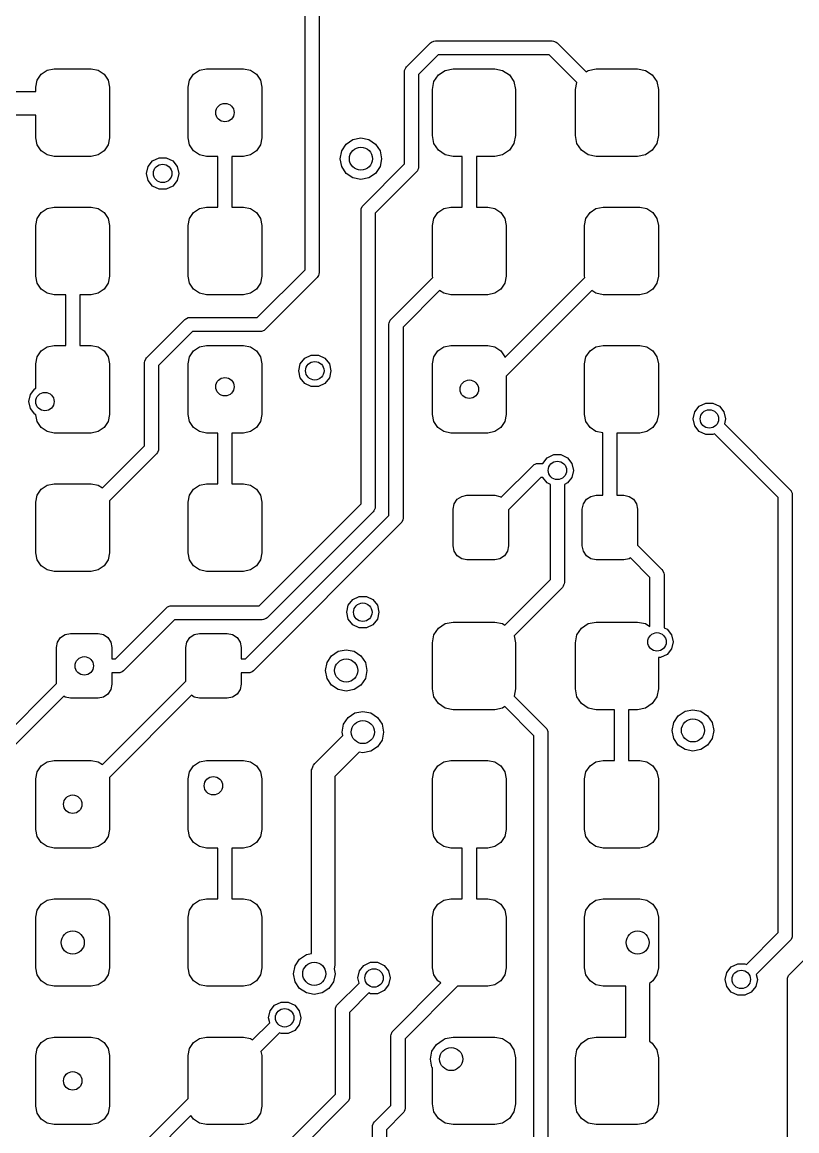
# Model space of a CAD drawing. Extents: x 0.05 to 3.89, y 0.04 to 4.21.
# Drawn here: x 2.7648 to 3.0955, y 1.2109 to 1.6843 of the extents above; entities that cross this region are included whole.
import ezdxf

# ---------------------------------------------------------------- set-up
doc = ezdxf.new("R2010")
doc.units = 0
doc.header["$MEASUREMENT"] = 0
doc.layers.add('BLACK', color=7, linetype='CONTINUOUS')

msp = doc.modelspace()

# ---------------------------------------------------------------- linework, layer by layer
at = {"layer": 'BLACK', "linetype": 'CONTINUOUS'}
for p, q in [((2.88558, 1.57857), (2.88558, 1.76691)), ((2.89158, 1.76859), (2.89158, 1.57733)), ((2.93909, 1.6754), (2.93955, 1.67577)), ((2.93955, 1.67577), (2.94063, 1.67622)), ((2.94063, 1.67622), (2.94122, 1.67628)), ((2.94122, 1.67628), (2.99109, 1.67628)), ((2.99109, 1.67628), (2.99168, 1.67622)), ((2.99168, 1.67622), (2.99276, 1.67577)), ((2.99276, 1.67577), (2.99322, 1.6754)), ((2.92893, 1.66524), (2.93909, 1.6754)), ((2.99322, 1.6754), (3.00553, 1.66308)), ((2.94246, 1.67028), (2.93406, 1.66187)), ((2.98985, 1.67028), (2.94246, 1.67028)), ((3.00159, 1.65854), (2.98985, 1.67028)), ((2.77127, 1.65951), (2.77298, 1.66206)), ((2.77298, 1.66206), (2.77553, 1.66377)), ((2.77553, 1.66377), (2.77854, 1.66437)), ((2.77854, 1.66437), (2.79429, 1.66437)), ((2.79429, 1.66437), (2.7973, 1.66377)), ((2.7973, 1.66377), (2.79986, 1.66206)), ((2.79986, 1.66206), (2.80157, 1.65951)), ((2.83623, 1.65951), (2.83794, 1.66206)), ((2.83794, 1.66206), (2.84049, 1.66377)), ((2.84049, 1.66377), (2.8435, 1.66437)), ((2.8435, 1.66437), (2.85925, 1.66437)), ((2.85925, 1.66437), (2.86227, 1.66377)), ((2.86227, 1.66377), (2.86482, 1.66206)), ((2.86482, 1.66206), (2.86653, 1.65951)), ((2.92806, 1.66312), (2.92811, 1.6637)), ((2.92806, 1.62373), (2.92806, 1.66312)), ((2.92811, 1.6637), (2.92856, 1.66478)), ((2.92856, 1.66478), (2.92893, 1.66524)), ((2.93406, 1.66187), (2.93406, 1.62249)), ((2.94063, 1.6589), (2.94256, 1.66178)), ((2.94256, 1.66178), (2.94543, 1.6637)), ((2.94543, 1.6637), (2.94882, 1.66437)), ((2.94882, 1.66437), (2.96654, 1.66437)), ((2.96654, 1.66437), (2.96993, 1.6637)), ((2.96993, 1.6637), (2.9728, 1.66178)), ((2.9728, 1.66178), (2.97472, 1.6589)), ((3.00553, 1.66308), (3.00645, 1.6637)), ((3.00645, 1.6637), (3.00984, 1.66437)), ((3.00984, 1.66437), (3.02756, 1.66437)), ((3.02756, 1.66437), (3.03095, 1.6637)), ((3.03095, 1.6637), (3.03382, 1.66178)), ((3.03382, 1.66178), (3.03574, 1.6589)), ((2.77067, 1.6565), (2.77127, 1.65951)), ((2.80157, 1.65951), (2.80217, 1.6565)), ((2.83563, 1.6565), (2.83623, 1.65951)), ((2.86653, 1.65951), (2.86713, 1.6565)), ((2.93996, 1.65551), (2.94063, 1.6589)), ((2.97472, 1.6589), (2.97539, 1.65551)), ((3.00098, 1.65551), (3.00159, 1.65854)), ((3.03574, 1.6589), (3.03642, 1.65551)), ((2.73939, 1.65461), (2.77067, 1.65461)), ((2.77067, 1.65461), (2.77067, 1.6565)), ((2.80217, 1.6565), (2.80217, 1.63484)), ((2.83563, 1.63484), (2.83563, 1.6565)), ((2.86713, 1.6565), (2.86713, 1.63484)), ((2.93996, 1.63583), (2.93996, 1.65551)), ((2.97539, 1.65551), (2.97539, 1.63583)), ((3.00098, 1.63583), (3.00098, 1.65551)), ((3.03642, 1.65551), (3.03642, 1.63583)), ((2.77067, 1.64461), (2.73939, 1.64461)), ((2.77067, 1.63484), (2.77067, 1.64461)), ((2.77127, 1.63183), (2.77067, 1.63484)), ((2.80217, 1.63484), (2.80157, 1.63183)), ((2.83623, 1.63183), (2.83563, 1.63484)), ((2.86713, 1.63484), (2.86653, 1.63183)), ((2.90316, 1.63225), (2.90604, 1.63417)), ((2.90604, 1.63417), (2.90943, 1.63484)), ((2.90943, 1.63484), (2.91282, 1.63417)), ((2.91282, 1.63417), (2.91569, 1.63225)), ((2.94063, 1.63244), (2.93996, 1.63583)), ((2.97539, 1.63583), (2.97472, 1.63244)), ((3.00166, 1.63244), (3.00098, 1.63583)), ((3.03642, 1.63583), (3.03574, 1.63244)), ((2.77298, 1.62927), (2.77127, 1.63183)), ((2.77553, 1.62757), (2.77298, 1.62927)), ((2.79986, 1.62927), (2.7973, 1.62757)), ((2.80157, 1.63183), (2.79986, 1.62927)), ((2.83794, 1.62927), (2.83623, 1.63183)), ((2.84049, 1.62757), (2.83794, 1.62927)), ((2.86482, 1.62927), (2.86227, 1.62757)), ((2.86653, 1.63183), (2.86482, 1.62927)), ((2.90057, 1.62598), (2.90124, 1.62937)), ((2.90124, 1.62937), (2.90316, 1.63225)), ((2.91569, 1.63225), (2.91761, 1.62937)), ((2.91761, 1.62937), (2.91829, 1.62598)), ((2.94256, 1.62956), (2.94063, 1.63244)), ((2.94543, 1.62764), (2.94256, 1.62956)), ((2.9728, 1.62956), (2.96993, 1.62764)), ((2.97472, 1.63244), (2.9728, 1.62956)), ((3.00358, 1.62956), (3.00166, 1.63244)), ((3.00645, 1.62764), (3.00358, 1.62956)), ((3.03382, 1.62956), (3.03095, 1.62764)), ((3.03574, 1.63244), (3.03382, 1.62956)), ((2.77854, 1.62697), (2.77553, 1.62757)), ((2.79429, 1.62697), (2.77854, 1.62697)), ((2.7973, 1.62757), (2.79429, 1.62697)), ((2.8186, 1.62267), (2.82051, 1.62507)), ((2.82051, 1.62507), (2.82327, 1.6264)), ((2.82327, 1.6264), (2.82634, 1.6264)), ((2.82634, 1.6264), (2.8291, 1.62507)), ((2.8291, 1.62507), (2.83101, 1.62267)), ((2.8435, 1.62697), (2.84049, 1.62757)), ((2.84838, 1.62697), (2.8435, 1.62697)), ((2.84838, 1.60531), (2.84838, 1.62697)), ((2.85925, 1.62697), (2.85438, 1.62697)), ((2.85438, 1.62697), (2.85438, 1.60531)), ((2.86227, 1.62757), (2.85925, 1.62697)), ((2.90124, 1.62259), (2.90057, 1.62598)), ((2.91038, 1.60606), (2.92806, 1.62373)), ((2.91829, 1.62598), (2.91761, 1.62259)), ((2.94882, 1.62697), (2.94543, 1.62764)), ((2.95271, 1.62697), (2.94882, 1.62697)), ((2.95271, 1.60531), (2.95271, 1.62697)), ((2.96654, 1.62697), (2.95871, 1.62697)), ((2.95871, 1.62697), (2.95871, 1.60531)), ((2.96993, 1.62764), (2.96654, 1.62697)), ((3.00984, 1.62697), (3.00645, 1.62764)), ((3.02756, 1.62697), (3.00984, 1.62697)), ((3.03095, 1.62764), (3.02756, 1.62697)), ((2.81791, 1.61969), (2.8186, 1.62267)), ((2.8186, 1.6167), (2.81791, 1.61969)), ((2.83101, 1.62267), (2.83169, 1.61969)), ((2.83169, 1.61969), (2.83101, 1.6167)), ((2.90316, 1.61972), (2.90124, 1.62259)), ((2.90604, 1.6178), (2.90316, 1.61972)), ((2.91569, 1.61972), (2.91282, 1.6178)), ((2.93318, 1.62037), (2.9155, 1.6027)), ((2.91761, 1.62259), (2.91569, 1.61972)), ((2.93355, 1.62082), (2.93318, 1.62037)), ((2.93375, 1.6213), (2.93355, 1.62082)), ((2.934, 1.62191), (2.93375, 1.6213)), ((2.93406, 1.62249), (2.934, 1.62191)), ((2.82051, 1.6143), (2.8186, 1.6167)), ((2.82327, 1.61297), (2.82051, 1.6143)), ((2.8291, 1.6143), (2.82634, 1.61297)), ((2.83101, 1.6167), (2.8291, 1.6143)), ((2.90943, 1.61713), (2.90604, 1.6178)), ((2.91282, 1.6178), (2.90943, 1.61713)), ((2.82634, 1.61297), (2.82327, 1.61297)), ((2.77298, 1.60301), (2.77553, 1.60472)), ((2.77553, 1.60472), (2.77854, 1.60531)), ((2.77854, 1.60531), (2.79429, 1.60531)), ((2.79429, 1.60531), (2.7973, 1.60472)), ((2.7973, 1.60472), (2.79986, 1.60301)), ((2.83794, 1.60301), (2.84049, 1.60472)), ((2.84049, 1.60472), (2.8435, 1.60531)), ((2.8435, 1.60531), (2.84838, 1.60531)), ((2.85438, 1.60531), (2.85925, 1.60531)), ((2.85925, 1.60531), (2.86227, 1.60472)), ((2.86227, 1.60472), (2.86482, 1.60301)), ((2.90956, 1.60452), (2.91001, 1.60561)), ((2.91001, 1.60561), (2.91038, 1.60606)), ((2.94227, 1.60301), (2.94482, 1.60472)), ((2.94482, 1.60472), (2.94783, 1.60531)), ((2.94783, 1.60531), (2.95271, 1.60531)), ((2.95871, 1.60531), (2.96358, 1.60531)), ((2.96358, 1.60531), (2.9666, 1.60472)), ((2.9666, 1.60472), (2.96915, 1.60301)), ((3.00723, 1.60301), (3.00978, 1.60472)), ((3.00978, 1.60472), (3.0128, 1.60531)), ((3.0128, 1.60531), (3.02854, 1.60531)), ((3.02854, 1.60531), (3.03156, 1.60472)), ((3.03156, 1.60472), (3.03411, 1.60301)), ((2.77067, 1.59744), (2.77127, 1.60045)), ((2.77127, 1.60045), (2.77298, 1.60301)), ((2.79986, 1.60301), (2.80157, 1.60045)), ((2.80157, 1.60045), (2.80217, 1.59744)), ((2.83563, 1.59744), (2.83623, 1.60045)), ((2.83623, 1.60045), (2.83794, 1.60301)), ((2.86482, 1.60301), (2.86653, 1.60045)), ((2.86653, 1.60045), (2.86713, 1.59744)), ((2.9095, 1.60394), (2.90956, 1.60452)), ((2.9095, 1.47862), (2.9095, 1.60394)), ((2.9155, 1.6027), (2.9155, 1.47737)), ((2.93996, 1.59744), (2.94056, 1.60045)), ((2.94056, 1.60045), (2.94227, 1.60301)), ((2.96915, 1.60301), (2.97086, 1.60045)), ((2.97086, 1.60045), (2.97146, 1.59744)), ((3.00492, 1.59744), (3.00552, 1.60045)), ((3.00552, 1.60045), (3.00723, 1.60301)), ((3.03411, 1.60301), (3.03582, 1.60045)), ((3.03582, 1.60045), (3.03642, 1.59744)), ((2.77067, 1.57579), (2.77067, 1.59744)), ((2.80217, 1.59744), (2.80217, 1.57579)), ((2.83563, 1.57579), (2.83563, 1.59744)), ((2.86713, 1.59744), (2.86713, 1.57579)), ((2.93996, 1.57579), (2.93996, 1.59744)), ((2.97146, 1.59744), (2.97146, 1.57579)), ((3.00492, 1.57579), (3.00492, 1.59744)), ((3.03642, 1.59744), (3.03642, 1.57579)), ((2.86518, 1.55817), (2.88558, 1.57857)), ((2.89153, 1.57674), (2.89127, 1.57614)), ((2.89158, 1.57733), (2.89153, 1.57674)), ((2.77127, 1.57277), (2.77067, 1.57579)), ((2.77298, 1.57022), (2.77127, 1.57277)), ((2.80157, 1.57277), (2.79986, 1.57022)), ((2.80217, 1.57579), (2.80157, 1.57277)), ((2.83623, 1.57277), (2.83563, 1.57579)), ((2.83794, 1.57022), (2.83623, 1.57277)), ((2.86653, 1.57277), (2.86482, 1.57022)), ((2.86713, 1.57579), (2.86653, 1.57277)), ((2.8907, 1.57521), (2.86854, 1.55304)), ((2.89108, 1.57566), (2.8907, 1.57521)), ((2.89127, 1.57614), (2.89108, 1.57566)), ((2.92229, 1.55744), (2.94007, 1.57522)), ((2.94007, 1.57522), (2.93996, 1.57579)), ((2.97086, 1.57277), (2.96915, 1.57022)), ((2.97146, 1.57579), (2.97086, 1.57277)), ((2.97092, 1.5411), (3.00503, 1.57522)), ((3.00503, 1.57522), (3.00492, 1.57579)), ((3.03582, 1.57277), (3.03411, 1.57022)), ((3.03642, 1.57579), (3.03582, 1.57277)), ((2.77553, 1.56851), (2.77298, 1.57022)), ((2.77854, 1.56791), (2.77553, 1.56851)), ((2.78342, 1.56791), (2.77854, 1.56791)), ((2.78342, 1.54626), (2.78342, 1.56791)), ((2.79429, 1.56791), (2.78942, 1.56791)), ((2.78942, 1.56791), (2.78942, 1.54626)), ((2.7973, 1.56851), (2.79429, 1.56791)), ((2.79986, 1.57022), (2.7973, 1.56851)), ((2.84049, 1.56851), (2.83794, 1.57022)), ((2.8435, 1.56791), (2.84049, 1.56851)), ((2.85925, 1.56791), (2.8435, 1.56791)), ((2.86227, 1.56851), (2.85925, 1.56791)), ((2.86482, 1.57022), (2.86227, 1.56851)), ((2.94304, 1.5697), (2.92741, 1.55407)), ((2.94482, 1.56851), (2.94304, 1.5697)), ((2.94783, 1.56791), (2.94482, 1.56851)), ((2.96358, 1.56791), (2.94783, 1.56791)), ((2.9666, 1.56851), (2.96358, 1.56791)), ((2.96915, 1.57022), (2.9666, 1.56851)), ((3.008, 1.5697), (2.97146, 1.53316)), ((3.00978, 1.56851), (3.008, 1.5697)), ((3.0128, 1.56791), (3.00978, 1.56851)), ((3.02854, 1.56791), (3.0128, 1.56791)), ((3.03156, 1.56851), (3.02854, 1.56791)), ((3.03411, 1.57022), (3.03156, 1.56851)), ((2.81796, 1.54103), (2.83421, 1.55729)), ((2.83421, 1.55729), (2.83467, 1.55766)), ((2.83467, 1.55766), (2.83503, 1.55781)), ((2.83503, 1.55781), (2.83575, 1.55811)), ((2.83575, 1.55811), (2.83634, 1.55817)), ((2.83634, 1.55817), (2.86518, 1.55817)), ((2.92192, 1.55698), (2.92229, 1.55744)), ((2.86809, 1.55267), (2.86701, 1.55222)), ((2.86854, 1.55304), (2.86809, 1.55267)), ((2.92141, 1.55531), (2.92147, 1.5559)), ((2.92141, 1.47368), (2.92141, 1.55531)), ((2.92147, 1.5559), (2.92192, 1.55698)), ((2.92741, 1.55407), (2.92741, 1.47244)), ((2.83758, 1.55217), (2.82308, 1.53767)), ((2.86642, 1.55217), (2.83758, 1.55217)), ((2.86701, 1.55222), (2.86642, 1.55217)), ((2.77127, 1.5414), (2.77298, 1.54395)), ((2.77298, 1.54395), (2.77553, 1.54566)), ((2.77553, 1.54566), (2.77854, 1.54626)), ((2.77854, 1.54626), (2.78342, 1.54626)), ((2.78942, 1.54626), (2.79429, 1.54626)), ((2.79429, 1.54626), (2.7973, 1.54566)), ((2.7973, 1.54566), (2.79986, 1.54395)), ((2.79986, 1.54395), (2.80157, 1.5414)), ((2.83623, 1.5414), (2.83794, 1.54395)), ((2.83794, 1.54395), (2.84049, 1.54566)), ((2.84049, 1.54566), (2.8435, 1.54626)), ((2.8435, 1.54626), (2.85925, 1.54626)), ((2.85925, 1.54626), (2.86227, 1.54566)), ((2.86227, 1.54566), (2.86482, 1.54395)), ((2.86482, 1.54395), (2.86653, 1.5414)), ((2.94056, 1.5414), (2.94227, 1.54395)), ((2.94227, 1.54395), (2.94482, 1.54566)), ((2.94482, 1.54566), (2.94783, 1.54626)), ((2.94783, 1.54626), (2.96358, 1.54626)), ((2.96358, 1.54626), (2.9666, 1.54566)), ((2.9666, 1.54566), (2.96915, 1.54395)), ((2.96915, 1.54395), (2.97086, 1.5414)), ((3.00552, 1.5414), (3.00723, 1.54395)), ((3.00723, 1.54395), (3.00978, 1.54566)), ((3.00978, 1.54566), (3.0128, 1.54626)), ((3.0128, 1.54626), (3.02854, 1.54626)), ((3.02854, 1.54626), (3.03156, 1.54566)), ((3.03156, 1.54566), (3.03411, 1.54395)), ((3.03411, 1.54395), (3.03582, 1.5414)), ((2.77067, 1.53839), (2.77127, 1.5414)), ((2.77067, 1.52787), (2.77067, 1.53839)), ((2.80157, 1.5414), (2.80217, 1.53839)), ((2.80217, 1.53839), (2.80217, 1.51673)), ((2.81708, 1.53891), (2.81714, 1.53949)), ((2.81708, 1.50341), (2.81708, 1.53891)), ((2.81714, 1.53949), (2.81758, 1.54058)), ((2.81758, 1.54058), (2.81796, 1.54103)), ((2.83563, 1.53839), (2.83623, 1.5414)), ((2.83563, 1.51673), (2.83563, 1.53839)), ((2.86653, 1.5414), (2.86713, 1.53839)), ((2.86713, 1.53839), (2.86713, 1.51673)), ((2.88287, 1.53543), (2.88356, 1.53842)), ((2.88356, 1.53842), (2.88547, 1.54082)), ((2.88547, 1.54082), (2.88823, 1.54215)), ((2.88823, 1.54215), (2.8913, 1.54215)), ((2.8913, 1.54215), (2.89406, 1.54082)), ((2.89406, 1.54082), (2.89597, 1.53842)), ((2.89597, 1.53842), (2.89665, 1.53543)), ((2.93996, 1.53839), (2.94056, 1.5414)), ((2.93996, 1.51673), (2.93996, 1.53839)), ((2.97086, 1.5414), (2.97092, 1.5411)), ((3.00492, 1.53839), (3.00552, 1.5414)), ((3.00492, 1.51673), (3.00492, 1.53839)), ((3.03582, 1.5414), (3.03642, 1.53839)), ((3.03642, 1.53839), (3.03642, 1.51673)), ((2.82308, 1.53767), (2.82308, 1.50217)), ((2.88356, 1.53244), (2.88287, 1.53543)), ((2.89665, 1.53543), (2.89597, 1.53244)), ((2.88547, 1.53005), (2.88356, 1.53244)), ((2.88823, 1.52872), (2.88547, 1.53005)), ((2.89406, 1.53005), (2.8913, 1.52872)), ((2.89597, 1.53244), (2.89406, 1.53005)), ((2.97146, 1.53316), (2.97146, 1.51673)), ((2.76766, 1.52228), (2.76834, 1.52527)), ((2.76834, 1.52527), (2.77025, 1.52767)), ((2.77025, 1.52767), (2.77067, 1.52787)), ((2.8913, 1.52872), (2.88823, 1.52872)), ((2.76834, 1.51929), (2.76766, 1.52228)), ((3.05199, 1.51788), (3.0539, 1.52028)), ((3.0539, 1.52028), (3.05667, 1.52161)), ((3.05667, 1.52161), (3.05973, 1.52161)), ((3.05973, 1.52161), (3.0625, 1.52028)), ((3.0625, 1.52028), (3.06441, 1.51788)), ((2.77025, 1.5169), (2.76834, 1.51929)), ((2.77068, 1.51669), (2.77025, 1.5169)), ((2.77127, 1.51372), (2.77068, 1.51669)), ((2.80217, 1.51673), (2.80157, 1.51372)), ((2.83623, 1.51372), (2.83563, 1.51673)), ((2.86713, 1.51673), (2.86653, 1.51372)), ((2.94056, 1.51372), (2.93996, 1.51673)), ((2.97146, 1.51673), (2.97086, 1.51372)), ((3.00552, 1.51372), (3.00492, 1.51673)), ((3.03642, 1.51673), (3.03582, 1.51372)), ((3.05131, 1.51489), (3.05199, 1.51788)), ((3.05199, 1.5119), (3.05131, 1.51489)), ((3.06441, 1.51788), (3.06509, 1.51489)), ((3.06509, 1.51489), (3.0646, 1.51274)), ((2.77298, 1.51116), (2.77127, 1.51372)), ((2.77553, 1.50946), (2.77298, 1.51116)), ((2.79986, 1.51116), (2.7973, 1.50946)), ((2.80157, 1.51372), (2.79986, 1.51116)), ((2.83794, 1.51116), (2.83623, 1.51372)), ((2.84049, 1.50946), (2.83794, 1.51116)), ((2.86482, 1.51116), (2.86227, 1.50946)), ((2.86653, 1.51372), (2.86482, 1.51116)), ((2.94227, 1.51116), (2.94056, 1.51372)), ((2.94482, 1.50946), (2.94227, 1.51116)), ((2.96915, 1.51116), (2.9666, 1.50946)), ((2.97086, 1.51372), (2.96915, 1.51116)), ((3.00723, 1.51116), (3.00552, 1.51372)), ((3.00978, 1.50946), (3.00723, 1.51116)), ((3.03411, 1.51116), (3.03156, 1.50946)), ((3.03582, 1.51372), (3.03411, 1.51116)), ((3.0539, 1.50951), (3.05199, 1.5119)), ((3.0646, 1.51274), (3.09267, 1.48466)), ((2.77854, 1.50886), (2.77553, 1.50946)), ((2.79429, 1.50886), (2.77854, 1.50886)), ((2.7973, 1.50946), (2.79429, 1.50886)), ((2.8435, 1.50886), (2.84049, 1.50946)), ((2.84838, 1.50886), (2.8435, 1.50886)), ((2.84838, 1.4872), (2.84838, 1.50886)), ((2.85925, 1.50886), (2.85438, 1.50886)), ((2.85438, 1.50886), (2.85438, 1.4872)), ((2.86227, 1.50946), (2.85925, 1.50886)), ((2.94783, 1.50886), (2.94482, 1.50946)), ((2.96358, 1.50886), (2.94783, 1.50886)), ((2.9666, 1.50946), (2.96358, 1.50886)), ((3.01275, 1.50887), (3.00978, 1.50946)), ((3.01275, 1.48228), (3.01275, 1.50887)), ((3.02854, 1.50886), (3.01875, 1.50886)), ((3.01875, 1.50886), (3.01875, 1.48228)), ((3.03156, 1.50946), (3.02854, 1.50886)), ((3.05667, 1.50818), (3.0539, 1.50951)), ((3.05973, 1.50818), (3.05667, 1.50818)), ((3.06037, 1.50848), (3.05973, 1.50818)), ((3.08755, 1.4813), (3.06037, 1.50848)), ((2.79909, 1.48542), (2.81708, 1.50341)), ((2.82257, 1.5005), (2.8222, 1.50004)), ((2.82302, 1.50158), (2.82257, 1.5005)), ((2.82308, 1.50217), (2.82302, 1.50158)), ((2.8222, 1.50004), (2.80205, 1.4799)), ((2.98382, 1.49559), (2.98445, 1.49586)), ((2.98445, 1.49586), (2.98504, 1.49591)), ((2.98504, 1.49591), (2.98711, 1.49591)), ((2.98711, 1.49591), (2.98901, 1.4983)), ((2.98901, 1.4983), (2.99177, 1.49963)), ((2.99177, 1.49963), (2.99484, 1.49963)), ((2.99484, 1.49963), (2.9976, 1.4983)), ((2.9976, 1.4983), (2.99951, 1.4959)), ((2.99951, 1.4959), (3.0002, 1.49291)), ((2.96935, 1.48146), (2.98292, 1.49503)), ((2.98292, 1.49503), (2.98337, 1.49541)), ((2.98337, 1.49541), (2.98382, 1.49559)), ((3.0002, 1.49291), (2.99951, 1.48992)), ((2.77298, 1.4849), (2.77553, 1.48661)), ((2.77553, 1.48661), (2.77854, 1.4872)), ((2.77854, 1.4872), (2.79429, 1.4872)), ((2.79429, 1.4872), (2.7973, 1.48661)), ((2.7973, 1.48661), (2.79909, 1.48542)), ((2.83794, 1.4849), (2.84049, 1.48661)), ((2.84049, 1.48661), (2.8435, 1.4872)), ((2.8435, 1.4872), (2.84838, 1.4872)), ((2.85438, 1.4872), (2.85925, 1.4872)), ((2.85925, 1.4872), (2.86227, 1.48661)), ((2.86227, 1.48661), (2.86482, 1.4849)), ((2.98628, 1.48991), (2.97244, 1.47607)), ((2.98711, 1.48991), (2.98628, 1.48991)), ((2.98901, 1.48753), (2.98711, 1.48991)), ((2.99031, 1.4869), (2.98901, 1.48753)), ((2.99031, 1.44632), (2.99031, 1.4869)), ((2.9976, 1.48753), (2.99631, 1.4869)), ((2.99631, 1.4869), (2.99631, 1.44508)), ((2.99951, 1.48992), (2.9976, 1.48753)), ((2.77067, 1.47933), (2.77127, 1.48234)), ((2.77127, 1.48234), (2.77298, 1.4849)), ((2.83563, 1.47933), (2.83623, 1.48234)), ((2.83623, 1.48234), (2.83794, 1.4849)), ((2.86482, 1.4849), (2.86653, 1.48234)), ((2.86653, 1.48234), (2.86713, 1.47933)), ((2.95055, 1.48055), (2.95246, 1.48183)), ((2.95246, 1.48183), (2.95472, 1.48228)), ((2.95472, 1.48228), (2.96654, 1.48228)), ((2.96654, 1.48228), (2.9688, 1.48183)), ((2.9688, 1.48183), (2.96935, 1.48146)), ((3.00567, 1.48055), (3.00758, 1.48183)), ((3.00758, 1.48183), (3.00984, 1.48228)), ((3.00984, 1.48228), (3.01275, 1.48228)), ((3.01875, 1.48228), (3.02165, 1.48228)), ((3.02165, 1.48228), (3.02391, 1.48183)), ((3.02391, 1.48183), (3.02583, 1.48055)), ((3.09267, 1.48466), (3.09305, 1.48421)), ((3.09305, 1.48421), (3.09313, 1.48401)), ((3.09313, 1.48401), (3.09349, 1.48313)), ((3.09349, 1.48313), (3.09355, 1.48254)), ((3.09355, 1.48254), (3.09355, 1.29434)), ((2.77067, 1.45768), (2.77067, 1.47933)), ((2.80205, 1.4799), (2.80217, 1.47933)), ((2.80217, 1.47933), (2.80217, 1.45768)), ((2.83563, 1.45768), (2.83563, 1.47933)), ((2.86602, 1.43513), (2.9095, 1.47862)), ((2.86713, 1.47933), (2.86713, 1.45768)), ((2.91545, 1.47679), (2.9152, 1.47619)), ((2.9155, 1.47737), (2.91545, 1.47679)), ((2.94882, 1.47638), (2.94927, 1.47864)), ((2.94927, 1.47864), (2.95055, 1.48055)), ((3.00394, 1.47638), (3.00439, 1.47864)), ((3.00439, 1.47864), (3.00567, 1.48055)), ((3.02583, 1.48055), (3.02711, 1.47864)), ((3.02711, 1.47864), (3.02756, 1.47638)), ((3.08755, 1.29558), (3.08755, 1.4813)), ((2.86017, 1.41245), (2.92141, 1.47368)), ((2.91463, 1.47525), (2.86939, 1.43001)), ((2.915, 1.47571), (2.91463, 1.47525)), ((2.9152, 1.47619), (2.915, 1.47571)), ((2.92741, 1.47244), (2.92735, 1.47186)), ((2.94882, 1.46063), (2.94882, 1.47638)), ((2.97244, 1.47607), (2.97244, 1.46063)), ((3.00394, 1.46063), (3.00394, 1.47638)), ((3.02756, 1.47638), (3.02756, 1.46094)), ((2.92653, 1.47032), (2.86354, 1.40733)), ((2.9269, 1.47077), (2.92653, 1.47032)), ((2.92735, 1.47186), (2.9269, 1.47077)), ((2.94927, 1.45837), (2.94882, 1.46063)), ((2.95055, 1.45645), (2.94927, 1.45837)), ((2.97199, 1.45837), (2.97071, 1.45645)), ((2.97244, 1.46063), (2.97199, 1.45837)), ((3.00439, 1.45837), (3.00394, 1.46063)), ((3.00567, 1.45645), (3.00439, 1.45837)), ((3.02756, 1.46094), (3.03795, 1.45055)), ((2.77127, 1.45466), (2.77067, 1.45768)), ((2.77298, 1.45211), (2.77127, 1.45466)), ((2.80157, 1.45466), (2.79986, 1.45211)), ((2.80217, 1.45768), (2.80157, 1.45466)), ((2.83623, 1.45466), (2.83563, 1.45768)), ((2.83794, 1.45211), (2.83623, 1.45466)), ((2.86653, 1.45466), (2.86482, 1.45211)), ((2.86713, 1.45768), (2.86653, 1.45466)), ((2.95246, 1.45517), (2.95055, 1.45645)), ((2.95472, 1.45472), (2.95246, 1.45517)), ((2.96654, 1.45472), (2.95472, 1.45472)), ((2.9688, 1.45517), (2.96654, 1.45472)), ((2.97071, 1.45645), (2.9688, 1.45517)), ((3.00758, 1.45517), (3.00567, 1.45645)), ((3.00984, 1.45472), (3.00758, 1.45517)), ((3.02165, 1.45472), (3.00984, 1.45472)), ((3.02391, 1.45517), (3.02165, 1.45472)), ((3.02447, 1.45554), (3.02391, 1.45517)), ((3.03283, 1.44718), (3.02447, 1.45554)), ((2.77553, 1.4504), (2.77298, 1.45211)), ((2.77854, 1.4498), (2.77553, 1.4504)), ((2.79429, 1.4498), (2.77854, 1.4498)), ((2.7973, 1.4504), (2.79429, 1.4498)), ((2.79986, 1.45211), (2.7973, 1.4504)), ((2.84049, 1.4504), (2.83794, 1.45211)), ((2.8435, 1.4498), (2.84049, 1.4504)), ((2.85925, 1.4498), (2.8435, 1.4498)), ((2.86227, 1.4504), (2.85925, 1.4498)), ((2.86482, 1.45211), (2.86227, 1.4504)), ((3.03795, 1.45055), (3.03832, 1.45009)), ((3.03832, 1.45009), (3.03877, 1.44901)), ((3.03877, 1.44901), (3.03883, 1.44843)), ((3.03883, 1.44843), (3.03883, 1.4257)), ((2.97085, 1.42686), (2.99031, 1.44632)), ((2.99598, 1.44384), (2.9958, 1.44341)), ((2.99625, 1.44449), (2.99598, 1.44384)), ((2.99631, 1.44508), (2.99625, 1.44449)), ((3.03283, 1.42622), (3.03283, 1.44718)), ((2.90596, 1.43774), (2.90872, 1.43907)), ((2.90872, 1.43907), (2.91179, 1.43907)), ((2.91179, 1.43907), (2.91455, 1.43774)), ((2.99543, 1.44296), (2.97479, 1.42232)), ((2.9958, 1.44341), (2.99543, 1.44296)), ((2.80466, 1.41245), (2.82647, 1.43426)), ((2.82647, 1.43426), (2.82692, 1.43463)), ((2.82692, 1.43463), (2.82801, 1.43508)), ((2.82801, 1.43508), (2.82859, 1.43513)), ((2.82859, 1.43513), (2.86602, 1.43513)), ((2.90336, 1.43236), (2.90405, 1.43535)), ((2.90405, 1.43535), (2.90596, 1.43774)), ((2.91455, 1.43774), (2.91646, 1.43535)), ((2.91646, 1.43535), (2.91714, 1.43236)), ((2.86893, 1.42964), (2.86785, 1.42919)), ((2.86939, 1.43001), (2.86893, 1.42964)), ((2.90405, 1.42937), (2.90336, 1.43236)), ((2.91714, 1.43236), (2.91646, 1.42937)), ((2.82983, 1.42913), (2.80803, 1.40733)), ((2.86727, 1.42913), (2.82983, 1.42913)), ((2.86785, 1.42919), (2.86727, 1.42913)), ((2.90596, 1.42697), (2.90405, 1.42937)), ((2.90872, 1.42564), (2.90596, 1.42697)), ((2.91179, 1.42564), (2.90872, 1.42564)), ((2.91455, 1.42697), (2.91179, 1.42564)), ((2.91646, 1.42937), (2.91455, 1.42697)), ((2.94063, 1.42268), (2.94256, 1.42556)), ((2.94256, 1.42556), (2.94543, 1.42748)), ((2.94543, 1.42748), (2.94882, 1.42815)), ((2.94882, 1.42815), (2.96654, 1.42815)), ((2.96654, 1.42815), (2.96993, 1.42748)), ((2.96993, 1.42748), (2.97085, 1.42686)), ((3.00166, 1.42268), (3.00358, 1.42556)), ((3.00358, 1.42556), (3.00645, 1.42748)), ((3.00645, 1.42748), (3.00984, 1.42815)), ((3.00984, 1.42815), (3.02756, 1.42815)), ((3.02756, 1.42815), (3.03095, 1.42748)), ((3.03095, 1.42748), (3.03283, 1.42622)), ((3.03883, 1.4257), (3.04012, 1.42507)), ((3.04012, 1.42507), (3.04203, 1.42267)), ((2.77998, 1.41958), (2.78126, 1.4215)), ((2.78126, 1.4215), (2.78317, 1.42278)), ((2.78317, 1.42278), (2.78543, 1.42323)), ((2.78543, 1.42323), (2.79724, 1.42323)), ((2.79724, 1.42323), (2.7995, 1.42278)), ((2.7995, 1.42278), (2.80142, 1.4215)), ((2.80142, 1.4215), (2.8027, 1.41958)), ((2.8351, 1.41958), (2.83638, 1.4215)), ((2.83638, 1.4215), (2.83829, 1.42278)), ((2.83829, 1.42278), (2.84055, 1.42323)), ((2.84055, 1.42323), (2.85236, 1.42323)), ((2.85236, 1.42323), (2.85462, 1.42278)), ((2.85462, 1.42278), (2.85654, 1.4215)), ((2.85654, 1.4215), (2.85782, 1.41958)), ((2.93996, 1.41929), (2.94063, 1.42268)), ((2.97479, 1.42232), (2.97539, 1.41929)), ((3.00098, 1.41929), (3.00166, 1.42268)), ((3.04203, 1.42267), (3.04272, 1.41969)), ((2.77953, 1.41732), (2.77998, 1.41958)), ((2.77953, 1.40188), (2.77953, 1.41732)), ((2.8027, 1.41958), (2.80315, 1.41732)), ((2.80315, 1.41732), (2.80315, 1.41245)), ((2.83465, 1.41732), (2.8351, 1.41958)), ((2.83465, 1.40286), (2.83465, 1.41732)), ((2.85782, 1.41958), (2.85827, 1.41732)), ((2.85827, 1.41732), (2.85827, 1.41245)), ((2.89689, 1.41374), (2.89976, 1.41566)), ((2.89976, 1.41566), (2.90315, 1.41634)), ((2.90315, 1.41634), (2.90654, 1.41566)), ((2.90654, 1.41566), (2.90941, 1.41374)), ((2.93996, 1.39961), (2.93996, 1.41929)), ((2.97539, 1.41929), (2.97539, 1.39961)), ((3.00098, 1.39961), (3.00098, 1.41929)), ((3.04203, 1.4167), (3.04012, 1.4143)), ((3.04272, 1.41969), (3.04203, 1.4167)), ((2.80315, 1.41245), (2.80466, 1.41245)), ((2.85827, 1.41245), (2.86017, 1.41245)), ((2.89429, 1.40748), (2.89497, 1.41087)), ((2.89497, 1.41087), (2.89689, 1.41374)), ((2.90941, 1.41374), (2.91133, 1.41087)), ((2.91133, 1.41087), (2.91201, 1.40748)), ((3.03736, 1.41297), (3.03642, 1.41297)), ((3.03642, 1.41297), (3.03642, 1.39961)), ((3.04012, 1.4143), (3.03736, 1.41297)), ((2.80591, 1.40645), (2.80315, 1.40645)), ((2.80315, 1.40645), (2.80315, 1.40157)), ((2.80649, 1.40651), (2.80591, 1.40645)), ((2.80757, 1.40695), (2.80649, 1.40651)), ((2.80803, 1.40733), (2.80757, 1.40695)), ((2.86142, 1.40645), (2.85827, 1.40645)), ((2.85827, 1.40645), (2.85827, 1.40157)), ((2.862, 1.40651), (2.86142, 1.40645)), ((2.86308, 1.40695), (2.862, 1.40651)), ((2.86354, 1.40733), (2.86308, 1.40695)), ((2.89497, 1.40409), (2.89429, 1.40748)), ((2.91201, 1.40748), (2.91133, 1.40409)), ((2.75536, 1.37771), (2.77953, 1.40188)), ((2.79909, 1.3673), (2.83465, 1.40286)), ((2.80315, 1.40157), (2.8027, 1.39931)), ((2.85827, 1.40157), (2.85782, 1.39931)), ((2.89689, 1.40122), (2.89497, 1.40409)), ((2.89976, 1.3993), (2.89689, 1.40122)), ((2.90941, 1.40122), (2.90654, 1.3993)), ((2.91133, 1.40409), (2.90941, 1.40122)), ((2.78262, 1.39649), (2.76048, 1.37435)), ((2.78317, 1.39612), (2.78262, 1.39649)), ((2.80142, 1.3974), (2.7995, 1.39612)), ((2.8027, 1.39931), (2.80142, 1.3974)), ((2.83715, 1.39688), (2.80205, 1.36179)), ((2.83829, 1.39612), (2.83715, 1.39688)), ((2.85654, 1.3974), (2.85462, 1.39612)), ((2.85782, 1.39931), (2.85654, 1.3974)), ((2.90315, 1.39862), (2.89976, 1.3993)), ((2.90654, 1.3993), (2.90315, 1.39862)), ((2.94063, 1.39622), (2.93996, 1.39961)), ((2.97539, 1.39961), (2.97479, 1.39658)), ((2.97479, 1.39658), (2.98839, 1.38298)), ((3.00166, 1.39622), (3.00098, 1.39961)), ((3.03642, 1.39961), (3.03574, 1.39622)), ((2.78543, 1.39567), (2.78317, 1.39612)), ((2.79724, 1.39567), (2.78543, 1.39567)), ((2.7995, 1.39612), (2.79724, 1.39567)), ((2.84055, 1.39567), (2.83829, 1.39612)), ((2.85236, 1.39567), (2.84055, 1.39567)), ((2.85462, 1.39612), (2.85236, 1.39567)), ((2.94256, 1.39334), (2.94063, 1.39622)), ((2.94543, 1.39142), (2.94256, 1.39334)), ((2.97085, 1.39204), (2.96993, 1.39142)), ((2.98327, 1.37962), (2.97085, 1.39204)), ((3.00358, 1.39334), (3.00166, 1.39622)), ((3.00645, 1.39142), (3.00358, 1.39334)), ((3.03382, 1.39334), (3.03095, 1.39142)), ((3.03574, 1.39622), (3.03382, 1.39334)), ((2.90207, 1.38456), (2.90399, 1.38744)), ((2.90399, 1.38744), (2.90686, 1.38936)), ((2.90686, 1.38936), (2.91025, 1.39003)), ((2.91025, 1.39003), (2.91364, 1.38936)), ((2.91364, 1.38936), (2.91652, 1.38744)), ((2.91652, 1.38744), (2.91844, 1.38456)), ((2.94882, 1.39075), (2.94543, 1.39142)), ((2.96654, 1.39075), (2.94882, 1.39075)), ((2.96993, 1.39142), (2.96654, 1.39075)), ((3.00984, 1.39075), (3.00645, 1.39142)), ((3.01767, 1.39075), (3.00984, 1.39075)), ((3.01767, 1.36909), (3.01767, 1.39075)), ((3.02756, 1.39075), (3.02367, 1.39075)), ((3.02367, 1.39075), (3.02367, 1.36909)), ((3.03095, 1.39142), (3.02756, 1.39075)), ((3.043, 1.38528), (3.04492, 1.38815)), ((3.04492, 1.38815), (3.04779, 1.39007)), ((3.04779, 1.39007), (3.05118, 1.39075)), ((3.05118, 1.39075), (3.05457, 1.39007)), ((3.05457, 1.39007), (3.05744, 1.38815)), ((3.05744, 1.38815), (3.05937, 1.38528)), ((2.9014, 1.38118), (2.90207, 1.38456)), ((2.91844, 1.38456), (2.91911, 1.38118)), ((2.98839, 1.38298), (2.98876, 1.38252)), ((2.98876, 1.38252), (2.98921, 1.38144)), ((3.04232, 1.38189), (3.043, 1.38528)), ((3.05937, 1.38528), (3.06004, 1.38189)), ((2.88977, 1.36776), (2.90169, 1.37968)), ((2.90169, 1.37968), (2.9014, 1.38118)), ((2.91844, 1.37779), (2.91652, 1.37491)), ((2.91911, 1.38118), (2.91844, 1.37779)), ((2.98327, 0.91531), (2.98327, 1.37962)), ((2.98921, 1.38144), (2.98927, 1.38086)), ((2.98927, 1.38086), (2.98927, 0.91655)), ((3.043, 1.3785), (3.04232, 1.38189)), ((3.04492, 1.37563), (3.043, 1.3785)), ((3.05937, 1.3785), (3.05744, 1.37563)), ((3.06004, 1.38189), (3.05937, 1.3785)), ((2.91364, 1.37299), (2.91025, 1.37232)), ((2.91652, 1.37491), (2.91364, 1.37299)), ((3.04779, 1.37371), (3.04492, 1.37563)), ((3.05118, 1.37303), (3.04779, 1.37371)), ((3.05457, 1.37371), (3.05118, 1.37303)), ((3.05744, 1.37563), (3.05457, 1.37371)), ((2.77298, 1.36679), (2.77553, 1.3685)), ((2.77553, 1.3685), (2.77854, 1.36909)), ((2.77854, 1.36909), (2.79429, 1.36909)), ((2.79429, 1.36909), (2.7973, 1.3685)), ((2.7973, 1.3685), (2.79909, 1.3673)), ((2.83794, 1.36679), (2.84049, 1.3685)), ((2.84049, 1.3685), (2.8435, 1.36909)), ((2.8435, 1.36909), (2.85925, 1.36909)), ((2.85925, 1.36909), (2.86227, 1.3685)), ((2.86227, 1.3685), (2.86482, 1.36679)), ((2.90876, 1.37261), (2.89831, 1.36216)), ((2.91025, 1.37232), (2.90876, 1.37261)), ((2.94227, 1.36679), (2.94482, 1.3685)), ((2.94482, 1.3685), (2.94783, 1.36909)), ((2.94783, 1.36909), (2.96358, 1.36909)), ((2.96358, 1.36909), (2.9666, 1.3685)), ((2.9666, 1.3685), (2.96915, 1.36679)), ((3.00723, 1.36679), (3.00978, 1.3685)), ((3.00978, 1.3685), (3.0128, 1.36909)), ((3.0128, 1.36909), (3.01767, 1.36909)), ((3.02367, 1.36909), (3.02854, 1.36909)), ((3.02854, 1.36909), (3.03156, 1.3685)), ((3.03156, 1.3685), (3.03411, 1.36679)), ((2.77067, 1.36122), (2.77127, 1.36423)), ((2.77127, 1.36423), (2.77298, 1.36679)), ((2.83563, 1.36122), (2.83623, 1.36423)), ((2.83623, 1.36423), (2.83794, 1.36679)), ((2.86482, 1.36679), (2.86653, 1.36423)), ((2.86653, 1.36423), (2.86713, 1.36122)), ((2.88831, 1.36423), (2.8884, 1.3652)), ((2.88831, 1.2866), (2.88831, 1.36423)), ((2.8884, 1.3652), (2.88843, 1.36527)), ((2.88843, 1.36527), (2.88906, 1.36679)), ((2.88906, 1.36679), (2.88915, 1.36701)), ((2.88915, 1.36701), (2.88977, 1.36776)), ((2.88915, 1.36701), (2.88915, 1.36701)), ((2.93996, 1.36122), (2.94056, 1.36423)), ((2.94056, 1.36423), (2.94227, 1.36679)), ((2.96915, 1.36679), (2.97086, 1.36423)), ((2.97086, 1.36423), (2.97146, 1.36122)), ((3.00492, 1.36122), (3.00552, 1.36423)), ((3.00552, 1.36423), (3.00723, 1.36679)), ((3.03411, 1.36679), (3.03582, 1.36423)), ((3.03582, 1.36423), (3.03642, 1.36122)), ((2.77067, 1.33957), (2.77067, 1.36122)), ((2.80205, 1.36179), (2.80217, 1.36122)), ((2.80217, 1.36122), (2.80217, 1.33957)), ((2.83563, 1.33957), (2.83563, 1.36122)), ((2.86713, 1.36122), (2.86713, 1.33957)), ((2.89831, 1.36216), (2.89831, 1.28176)), ((2.93996, 1.33957), (2.93996, 1.36122)), ((2.97146, 1.36122), (2.97146, 1.33957)), ((3.00492, 1.33957), (3.00492, 1.36122)), ((3.03642, 1.36122), (3.03642, 1.33957)), ((2.77127, 1.33655), (2.77067, 1.33957)), ((2.80217, 1.33957), (2.80157, 1.33655)), ((2.83623, 1.33655), (2.83563, 1.33957)), ((2.86713, 1.33957), (2.86653, 1.33655)), ((2.94056, 1.33655), (2.93996, 1.33957)), ((2.97146, 1.33957), (2.97086, 1.33655)), ((3.00552, 1.33655), (3.00492, 1.33957)), ((3.03642, 1.33957), (3.03582, 1.33655)), ((2.77298, 1.334), (2.77127, 1.33655)), ((2.80157, 1.33655), (2.79986, 1.334)), ((2.83794, 1.334), (2.83623, 1.33655)), ((2.86653, 1.33655), (2.86482, 1.334)), ((2.94227, 1.334), (2.94056, 1.33655)), ((2.97086, 1.33655), (2.96915, 1.334)), ((3.00723, 1.334), (3.00552, 1.33655)), ((3.03582, 1.33655), (3.03411, 1.334)), ((2.77553, 1.33229), (2.77298, 1.334)), ((2.77854, 1.33169), (2.77553, 1.33229)), ((2.79429, 1.33169), (2.77854, 1.33169)), ((2.7973, 1.33229), (2.79429, 1.33169)), ((2.79986, 1.334), (2.7973, 1.33229)), ((2.84049, 1.33229), (2.83794, 1.334)), ((2.8435, 1.33169), (2.84049, 1.33229)), ((2.84838, 1.33169), (2.8435, 1.33169)), ((2.84838, 1.31004), (2.84838, 1.33169)), ((2.85925, 1.33169), (2.85438, 1.33169)), ((2.85438, 1.33169), (2.85438, 1.31004)), ((2.86227, 1.33229), (2.85925, 1.33169)), ((2.86482, 1.334), (2.86227, 1.33229)), ((2.94482, 1.33229), (2.94227, 1.334)), ((2.94783, 1.33169), (2.94482, 1.33229)), ((2.95271, 1.33169), (2.94783, 1.33169)), ((2.95271, 1.31004), (2.95271, 1.33169)), ((2.96358, 1.33169), (2.95871, 1.33169)), ((2.95871, 1.33169), (2.95871, 1.31004)), ((2.9666, 1.33229), (2.96358, 1.33169)), ((2.96915, 1.334), (2.9666, 1.33229)), ((3.00978, 1.33229), (3.00723, 1.334)), ((3.0128, 1.33169), (3.00978, 1.33229)), ((3.02854, 1.33169), (3.0128, 1.33169)), ((3.03156, 1.33229), (3.02854, 1.33169)), ((3.03411, 1.334), (3.03156, 1.33229)), ((2.77127, 1.30518), (2.77298, 1.30773)), ((2.77298, 1.30773), (2.77553, 1.30944)), ((2.77553, 1.30944), (2.77854, 1.31004)), ((2.77854, 1.31004), (2.79429, 1.31004)), ((2.79429, 1.31004), (2.7973, 1.30944)), ((2.7973, 1.30944), (2.79986, 1.30773)), ((2.79986, 1.30773), (2.80157, 1.30518)), ((2.83623, 1.30518), (2.83794, 1.30773)), ((2.83794, 1.30773), (2.84049, 1.30944)), ((2.84049, 1.30944), (2.8435, 1.31004)), ((2.8435, 1.31004), (2.84838, 1.31004)), ((2.85438, 1.31004), (2.85925, 1.31004)), ((2.85925, 1.31004), (2.86227, 1.30944)), ((2.86227, 1.30944), (2.86482, 1.30773)), ((2.86482, 1.30773), (2.86653, 1.30518)), ((2.94056, 1.30518), (2.94227, 1.30773)), ((2.94227, 1.30773), (2.94482, 1.30944)), ((2.94482, 1.30944), (2.94783, 1.31004)), ((2.94783, 1.31004), (2.95271, 1.31004)), ((2.95871, 1.31004), (2.96358, 1.31004)), ((2.96358, 1.31004), (2.9666, 1.30944)), ((2.9666, 1.30944), (2.96915, 1.30773)), ((2.96915, 1.30773), (2.97086, 1.30518)), ((3.00552, 1.30518), (3.00723, 1.30773)), ((3.00723, 1.30773), (3.00978, 1.30944)), ((3.00978, 1.30944), (3.0128, 1.31004)), ((3.0128, 1.31004), (3.02854, 1.31004)), ((3.02854, 1.31004), (3.03156, 1.30944)), ((3.03156, 1.30944), (3.03411, 1.30773)), ((3.03411, 1.30773), (3.03582, 1.30518)), ((2.77067, 1.30217), (2.77127, 1.30518)), ((2.77067, 1.28051), (2.77067, 1.30217)), ((2.80157, 1.30518), (2.80217, 1.30217)), ((2.80217, 1.30217), (2.80217, 1.28051)), ((2.83563, 1.30217), (2.83623, 1.30518)), ((2.83563, 1.28051), (2.83563, 1.30217)), ((2.86653, 1.30518), (2.86713, 1.30217)), ((2.86713, 1.30217), (2.86713, 1.28051)), ((2.93996, 1.30217), (2.94056, 1.30518)), ((2.93996, 1.28051), (2.93996, 1.30217)), ((2.97086, 1.30518), (2.97146, 1.30217)), ((2.97146, 1.30217), (2.97146, 1.28051)), ((3.00492, 1.30217), (3.00552, 1.30518)), ((3.00492, 1.28051), (3.00492, 1.30217)), ((3.03582, 1.30518), (3.03642, 1.30217)), ((3.03642, 1.30217), (3.03642, 1.28051)), ((3.07397, 1.282), (3.08755, 1.29558)), ((3.09267, 1.29222), (3.0782, 1.27775)), ((3.09237, 1.27771), (3.10811, 1.29346)), ((3.09305, 1.29267), (3.09267, 1.29222)), ((3.09335, 1.2934), (3.09305, 1.29267)), ((3.09349, 1.29375), (3.09335, 1.2934)), ((3.09355, 1.29434), (3.09349, 1.29375)), ((2.88134, 1.28137), (2.88326, 1.28425)), ((2.88326, 1.28425), (2.88614, 1.28617)), ((2.88614, 1.28617), (2.88831, 1.2866)), ((2.91075, 1.28159), (2.91352, 1.28292)), ((2.91352, 1.28292), (2.91658, 1.28292)), ((2.91658, 1.28292), (2.91934, 1.28159)), ((2.77127, 1.2775), (2.77067, 1.28051)), ((2.80217, 1.28051), (2.80157, 1.2775)), ((2.83623, 1.2775), (2.83563, 1.28051)), ((2.86713, 1.28051), (2.86653, 1.2775)), ((2.88067, 1.27798), (2.88134, 1.28137)), ((2.88134, 1.27459), (2.88067, 1.27798)), ((2.89838, 1.27798), (2.89771, 1.27459)), ((2.89821, 1.28079), (2.89795, 1.28016)), ((2.89795, 1.28016), (2.89838, 1.27798)), ((2.89831, 1.28176), (2.89821, 1.28079)), ((2.90816, 1.2762), (2.90884, 1.27919)), ((2.90884, 1.27919), (2.91075, 1.28159)), ((2.91934, 1.28159), (2.92126, 1.27919)), ((2.92126, 1.27919), (2.92194, 1.2762)), ((2.94056, 1.2775), (2.93996, 1.28051)), ((2.97146, 1.28051), (2.97086, 1.2775)), ((3.00552, 1.2775), (3.00492, 1.28051)), ((3.03642, 1.28051), (3.03582, 1.2775)), ((3.06491, 1.27559), (3.0656, 1.27858)), ((3.0656, 1.27858), (3.06751, 1.28098)), ((3.06751, 1.28098), (3.07027, 1.28231)), ((3.07027, 1.28231), (3.07334, 1.28231)), ((3.07334, 1.28231), (3.07397, 1.282)), ((2.77298, 1.27494), (2.77127, 1.2775)), ((2.77553, 1.27324), (2.77298, 1.27494)), ((2.77854, 1.27264), (2.77553, 1.27324)), ((2.7973, 1.27324), (2.79429, 1.27264)), ((2.79986, 1.27494), (2.7973, 1.27324)), ((2.80157, 1.2775), (2.79986, 1.27494)), ((2.83794, 1.27494), (2.83623, 1.2775)), ((2.84049, 1.27324), (2.83794, 1.27494)), ((2.8435, 1.27264), (2.84049, 1.27324)), ((2.86227, 1.27324), (2.85925, 1.27264)), ((2.86482, 1.27494), (2.86227, 1.27324)), ((2.86653, 1.2775), (2.86482, 1.27494)), ((2.88326, 1.27172), (2.88134, 1.27459)), ((2.89771, 1.27459), (2.89579, 1.27172)), ((2.89945, 1.26485), (2.90865, 1.27405)), ((2.90865, 1.27405), (2.90816, 1.2762)), ((2.92194, 1.2762), (2.92126, 1.27321)), ((2.92315, 1.25364), (2.94358, 1.27407)), ((2.94227, 1.27494), (2.94056, 1.2775)), ((2.94358, 1.27407), (2.94227, 1.27494)), ((2.9666, 1.27324), (2.96358, 1.27264)), ((2.96915, 1.27494), (2.9666, 1.27324)), ((2.97086, 1.2775), (2.96915, 1.27494)), ((3.00723, 1.27494), (3.00552, 1.2775)), ((3.00978, 1.27324), (3.00723, 1.27494)), ((3.0128, 1.27264), (3.00978, 1.27324)), ((3.03411, 1.27494), (3.03256, 1.27391)), ((3.03256, 1.27391), (3.03256, 1.24923)), ((3.03582, 1.2775), (3.03411, 1.27494)), ((3.0656, 1.2726), (3.06491, 1.27559)), ((3.07869, 1.27559), (3.07801, 1.2726)), ((3.0782, 1.27775), (3.07869, 1.27559)), ((3.09149, 1.27559), (3.09155, 1.27618)), ((3.09149, 0.91732), (3.09149, 1.27559)), ((3.09155, 1.27618), (3.09199, 1.27726)), ((3.09199, 1.27726), (3.09237, 1.27771)), ((3.09199, 1.27726), (3.09199, 1.27726)), ((2.79429, 1.27264), (2.77854, 1.27264)), ((2.85925, 1.27264), (2.8435, 1.27264)), ((2.88614, 1.2698), (2.88326, 1.27172)), ((2.88953, 1.26912), (2.88614, 1.2698)), ((2.89292, 1.2698), (2.88953, 1.26912)), ((2.89579, 1.27172), (2.89292, 1.2698)), ((2.91288, 1.26979), (2.90457, 1.26149)), ((2.91352, 1.26949), (2.91288, 1.26979)), ((2.91658, 1.26949), (2.91352, 1.26949)), ((2.91934, 1.27082), (2.91658, 1.26949)), ((2.92126, 1.27321), (2.91934, 1.27082)), ((2.95064, 1.27264), (2.92827, 1.25027)), ((2.96358, 1.27264), (2.95064, 1.27264)), ((3.02256, 1.27264), (3.0128, 1.27264)), ((3.02256, 1.25098), (3.02256, 1.27264)), ((3.06751, 1.2702), (3.0656, 1.2726)), ((3.07027, 1.26887), (3.06751, 1.2702)), ((3.07334, 1.26887), (3.07027, 1.26887)), ((3.0761, 1.2702), (3.07334, 1.26887)), ((3.07801, 1.2726), (3.0761, 1.2702)), ((2.87068, 1.26219), (2.87259, 1.26459)), ((2.87259, 1.26459), (2.87536, 1.26592)), ((2.87536, 1.26592), (2.87842, 1.26592)), ((2.87842, 1.26592), (2.88119, 1.26459)), ((2.88119, 1.26459), (2.8831, 1.26219)), ((2.89863, 1.26331), (2.89908, 1.2644)), ((2.89908, 1.2644), (2.89945, 1.26485)), ((2.87, 1.2592), (2.87068, 1.26219)), ((2.87049, 1.25705), (2.87, 1.2592)), ((2.8831, 1.26219), (2.88378, 1.2592)), ((2.88378, 1.2592), (2.8831, 1.25621)), ((2.89857, 1.26273), (2.89863, 1.26331)), ((2.89857, 1.22664), (2.89857, 1.26273)), ((2.90457, 1.26149), (2.90457, 1.22539)), ((2.8632, 1.24976), (2.87049, 1.25705)), ((2.8831, 1.25621), (2.88119, 1.25381)), ((2.77298, 1.24868), (2.77553, 1.25038)), ((2.77553, 1.25038), (2.77854, 1.25098)), ((2.77854, 1.25098), (2.79429, 1.25098)), ((2.79429, 1.25098), (2.7973, 1.25038)), ((2.7973, 1.25038), (2.79986, 1.24868)), ((2.83794, 1.24868), (2.84049, 1.25038)), ((2.84049, 1.25038), (2.8435, 1.25098)), ((2.8435, 1.25098), (2.85925, 1.25098)), ((2.85925, 1.25098), (2.86227, 1.25038)), ((2.86227, 1.25038), (2.8632, 1.24976)), ((2.87472, 1.25279), (2.86678, 1.24485)), ((2.87536, 1.25248), (2.87472, 1.25279)), ((2.87842, 1.25248), (2.87536, 1.25248)), ((2.88119, 1.25381), (2.87842, 1.25248)), ((2.92227, 1.25152), (2.92233, 1.2521)), ((2.92227, 1.22179), (2.92227, 1.25152)), ((2.92233, 1.2521), (2.92278, 1.25318)), ((2.92278, 1.25318), (2.92315, 1.25364)), ((2.92827, 1.25027), (2.92827, 1.22055)), ((2.94169, 1.24783), (2.94457, 1.24975)), ((2.94457, 1.24975), (2.94461, 1.24976)), ((2.94461, 1.24976), (2.94543, 1.25031)), ((2.94543, 1.25031), (2.94882, 1.25098)), ((2.94882, 1.25098), (2.96654, 1.25098)), ((2.96654, 1.25098), (2.96993, 1.25031)), ((2.96993, 1.25031), (2.9728, 1.24839)), ((3.00358, 1.24839), (3.00645, 1.25031)), ((3.00645, 1.25031), (3.00984, 1.25098)), ((3.00984, 1.25098), (3.02256, 1.25098)), ((2.77067, 1.24311), (2.77127, 1.24612)), ((2.77127, 1.24612), (2.77298, 1.24868)), ((2.79986, 1.24868), (2.80157, 1.24612)), ((2.80157, 1.24612), (2.80217, 1.24311)), ((2.83563, 1.24311), (2.83623, 1.24612)), ((2.83623, 1.24612), (2.83794, 1.24868)), ((2.86678, 1.24485), (2.86713, 1.24311)), ((2.9391, 1.24157), (2.93977, 1.24496)), ((2.93977, 1.24496), (2.94169, 1.24783)), ((2.9728, 1.24839), (2.97472, 1.24552)), ((2.97472, 1.24552), (2.97539, 1.24213)), ((3.00098, 1.24213), (3.00166, 1.24552)), ((3.00166, 1.24552), (3.00358, 1.24839)), ((3.03256, 1.24923), (3.03382, 1.24839)), ((3.03382, 1.24839), (3.03574, 1.24552)), ((3.03574, 1.24552), (3.03642, 1.24213)), ((2.77067, 1.22146), (2.77067, 1.24311)), ((2.80217, 1.24311), (2.80217, 1.22146)), ((2.83563, 1.22472), (2.83563, 1.24311)), ((2.86713, 1.24311), (2.86713, 1.22146)), ((2.93977, 1.23818), (2.9391, 1.24157)), ((2.97539, 1.24213), (2.97539, 1.22244)), ((3.00098, 1.22244), (3.00098, 1.24213)), ((3.03642, 1.24213), (3.03642, 1.22244)), ((2.93996, 1.2379), (2.93977, 1.23818)), ((2.93996, 1.22244), (2.93996, 1.2379)), ((2.86258, 1.19064), (2.89857, 1.22664)), ((2.77127, 1.21844), (2.77067, 1.22146)), ((2.80155, 1.19064), (2.83563, 1.22472)), ((2.80217, 1.22146), (2.80157, 1.21844)), ((2.9037, 1.22327), (2.86652, 1.1861)), ((2.86713, 1.22146), (2.86653, 1.21844)), ((2.90407, 1.22373), (2.9037, 1.22327)), ((2.90452, 1.22481), (2.90407, 1.22373)), ((2.90457, 1.22539), (2.90452, 1.22481)), ((2.9152, 1.21472), (2.92227, 1.22179)), ((2.94063, 1.21905), (2.93996, 1.22244)), ((2.97539, 1.22244), (2.97472, 1.21905)), ((3.00166, 1.21905), (3.00098, 1.22244)), ((3.03642, 1.22244), (3.03574, 1.21905)), ((2.77298, 1.21589), (2.77127, 1.21844)), ((2.80157, 1.21844), (2.79986, 1.21589)), ((2.83688, 1.21748), (2.8055, 1.1861)), ((2.83794, 1.21589), (2.83688, 1.21748)), ((2.86653, 1.21844), (2.86482, 1.21589)), ((2.92739, 1.21843), (2.92032, 1.21136)), ((2.92777, 1.21888), (2.92739, 1.21843)), ((2.9279, 1.2192), (2.92777, 1.21888)), ((2.92822, 1.21996), (2.9279, 1.2192)), ((2.92827, 1.22055), (2.92822, 1.21996)), ((2.94256, 1.21618), (2.94063, 1.21905)), ((2.97472, 1.21905), (2.9728, 1.21618)), ((3.00358, 1.21618), (3.00166, 1.21905)), ((3.03574, 1.21905), (3.03382, 1.21618)), ((2.77553, 1.21418), (2.77298, 1.21589)), ((2.77854, 1.21358), (2.77553, 1.21418)), ((2.79429, 1.21358), (2.77854, 1.21358)), ((2.7973, 1.21418), (2.79429, 1.21358)), ((2.79986, 1.21589), (2.7973, 1.21418)), ((2.84049, 1.21418), (2.83794, 1.21589)), ((2.8435, 1.21358), (2.84049, 1.21418)), ((2.85925, 1.21358), (2.8435, 1.21358)), ((2.86227, 1.21418), (2.85925, 1.21358)), ((2.86482, 1.21589), (2.86227, 1.21418)), ((2.91432, 1.2126), (2.91438, 1.21318)), ((2.91432, 0.90157), (2.91432, 1.2126)), ((2.91438, 1.21318), (2.91483, 1.21427)), ((2.91483, 1.21427), (2.9152, 1.21472)), ((2.94543, 1.21426), (2.94256, 1.21618)), ((2.94882, 1.21358), (2.94543, 1.21426)), ((2.96654, 1.21358), (2.94882, 1.21358)), ((2.96993, 1.21426), (2.96654, 1.21358)), ((2.9728, 1.21618), (2.96993, 1.21426)), ((3.00645, 1.21426), (3.00358, 1.21618)), ((3.00984, 1.21358), (3.00645, 1.21426)), ((3.02756, 1.21358), (3.00984, 1.21358)), ((3.03095, 1.21426), (3.02756, 1.21358)), ((3.03382, 1.21618), (3.03095, 1.21426)), ((2.92032, 1.21136), (2.92032, 0.90282))]:
    msp.add_line(p, q, dxfattribs=at)
at = {"layer": 'BLACK'}
for centre, radius in [((2.85138, 1.64567), 0.00394), ((2.90943, 1.62598), 0.00492), ((2.8248, 1.61969), 0.00394), ((2.88976, 1.53543), 0.00394), ((2.85138, 1.52862), 0.00394), ((2.95571, 1.52756), 0.00394), ((2.77455, 1.52228), 0.00394), ((3.0582, 1.51489), 0.00394), ((2.99331, 1.49291), 0.00394), ((2.91025, 1.43236), 0.00394), ((3.03583, 1.41969), 0.00394), ((2.79134, 1.40945), 0.00394), ((2.90315, 1.40748), 0.00492), ((2.91025, 1.38118), 0.00492), ((3.05118, 1.38189), 0.00492), ((2.84646, 1.35827), 0.00394), ((2.78642, 1.35039), 0.00394), ((2.78642, 1.29134), 0.00492), ((3.02756, 1.29134), 0.00492), ((2.88953, 1.27798), 0.00492), ((2.91505, 1.2762), 0.00394), ((3.0718, 1.27559), 0.00394), ((2.87689, 1.2592), 0.00394), ((2.94796, 1.24157), 0.00492), ((2.78642, 1.23228), 0.00394)]:
    msp.add_circle(centre, radius, dxfattribs=at)

doc.saveas('drawing.dxf')
